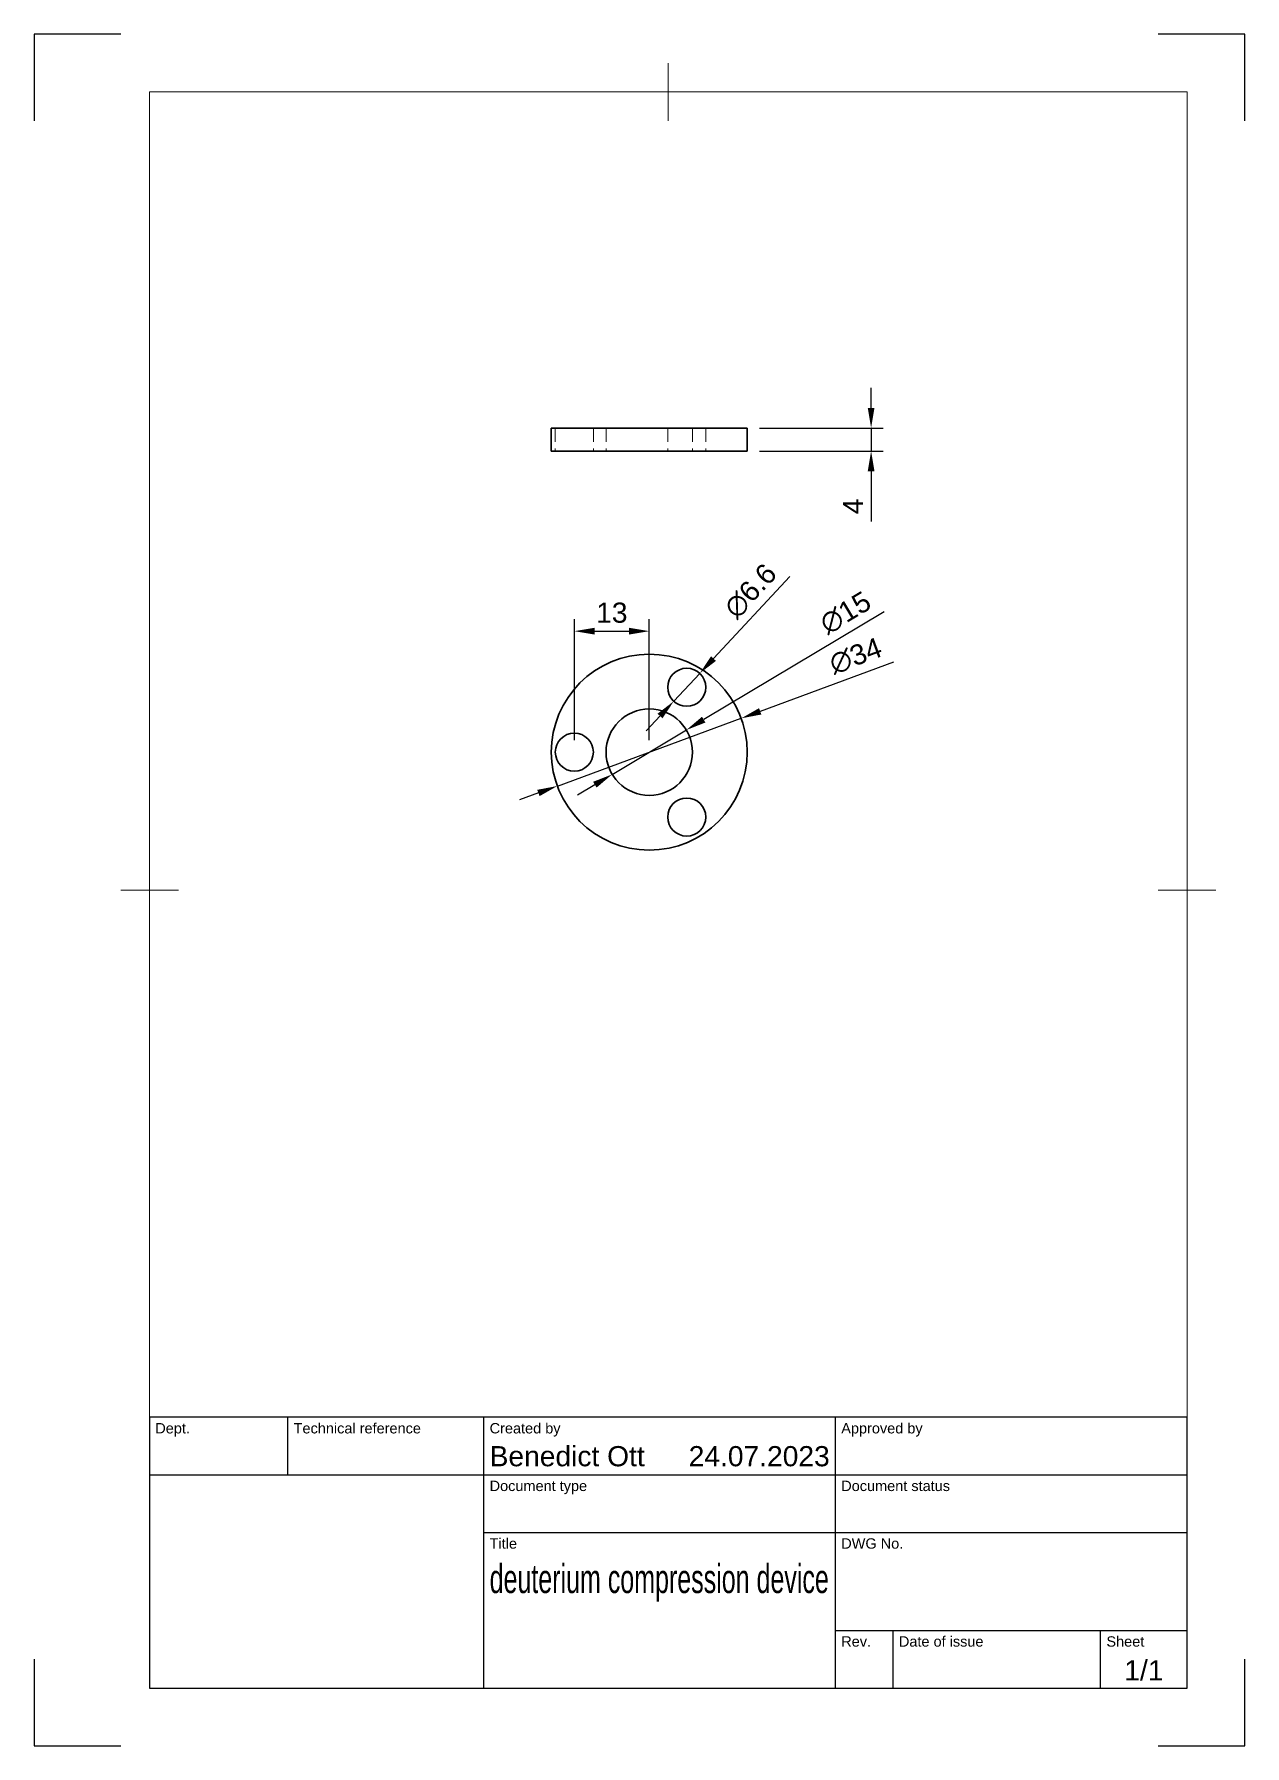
# Model space of a CAD drawing. Header units: millimetres. Extents: x 0 to 210, y 0 to 297.
import ezdxf
from ezdxf.enums import TextEntityAlignment as Align

# ---------------------------------------------------------------- set-up
doc = ezdxf.new("R2010")
doc.units = ezdxf.units.MM
doc.header["$LTSCALE"] = 0.75
doc.linetypes.add('HIDDEN2', pattern=[4.7625, 3.175, -1.5875])
for name, color, linetype, lineweight in [('BORDER', 7, 'Continuous', 18), ('FD_Dimensions', 7, 'Continuous', 18), ('Hidden', 7, 'HIDDEN2', 18), ('TITLEBLOCK', 7, 'Continuous', 25), ('Visible', 7, 'Continuous', 35)]:
    doc.layers.add(name, color=color, linetype=linetype, lineweight=lineweight)
doc.styles.add('FusionTitle', font='arial.ttf')
doc.styles.get("Standard").update_dxf_attribs({"font": 'arial.ttf'})
doc.dimstyles.new('Dim-ISO-25', dxfattribs={"dimtxt": 3.5, "dimasz": 3.5, "dimexe": 2.1, "dimexo": 2.1, "dimgap": 1.4, "dimtad": 1, "dimzin": 12, "dimdsep": 46, "dimtxsty": 'Standard', "dimcen": 0, "dimazin": 3, "dimtp": 0.1, "dimtm": 0.1, "dimtfac": 0.714286, "dimtmove": 0, "dimatfit": 3, "dimfxl": 1, "dimtzin": 12, "dimarcsym": 0})

# ---------------------------------------------------------------- blocks, each defined once
blk = doc.blocks.new('ISO_A4(P)_SHEET')
at = {"layer": 'BORDER'}
for p, q in [((110, 292), (110, 282)), ((200, 287), (20, 287)), ((20, 287), (20, 10)), ((200, 287), (200, 10)), ((15, 148.5), (25, 148.5)), ((205, 148.5), (195, 148.5)), ((20, 10), (200, 10))]:
    blk.add_line(p, q, dxfattribs=at)
at = {"layer": 'Defpoints'}
for p, q in [((15, 297), (0, 297)), ((0, 297), (0, 282)), ((210, 297), (195, 297)), ((210, 282), (210, 297)), ((0, 15), (0, 0)), ((210, 0), (210, 15)), ((0, 0), (15, 0)), ((195, 0), (210, 0))]:
    blk.add_line(p, q, dxfattribs=at)
blk = doc.blocks.new('ISO_TITLEBLOCK')
at = {"layer": 'TITLEBLOCK'}
for p, q in [((0, 47), (-180, 47)), ((-180, 47), (-180, 0)), ((-156, 37), (-156, 47)), ((-122, 0), (-122, 47)), ((-61, 0), (-61, 47)), ((0, 0), (0, 47)), ((-180, 37), (0, 37)), ((-122, 27), (0, 27)), ((-61, 10), (0, 10)), ((-51, 0), (-51, 10)), ((-15, 0), (-15, 10)), ((-180, 0), (0, 0))]:
    blk.add_line(p, q, dxfattribs=at)
at = {"layer": 'TITLEBLOCK', "style": 'FusionTitle'}
for s, p in [('Dept.', (-179, 46)), ('Technical reference', (-155, 46)), ('Created by', (-121, 46)), ('Approved by', (-60, 46)), ('Document type', (-121, 36)), ('Document status', (-60, 36)), ('Title', (-121, 26)), ('DWG No.', (-60, 26)), ('Rev.', (-60, 9)), ('Date of issue', (-50, 9)), ('Sheet', (-14, 9))]:
    blk.add_text(s, height=1.8, dxfattribs=at).set_placement(p, align=Align.TOP_LEFT)
for tag, height, p in [('DEPT', 3.5, (-179, 42)), ('TECHNICAL_REFERENCE', 3.5, (-155, 42)), ('CREATED_BY', 3.5, (-121, 42)), ('APPROVED_BY', 3.5, (-60, 42)), ('DOCUMENT_TYPE', 3.5, (-121, 32)), ('DOCUMENT_STATUS', 3.5, (-60, 32)), ('TITLE_1', 5, (-121, 21.5)), ('TITLE_2', 5, (-121, 14)), ('TITLE_3', 5, (-121, 6.5)), ('DATE_OF_ISSUE', 3.5, (-50, 5))]:
    blk.add_attdef(tag, text='', height=height, dxfattribs=at).set_placement(p, align=Align.TOP_LEFT)
for tag, p in [('CREATED_DATE', (-62, 42)), ('APPROVED_DATE', (-0.99, 42))]:
    blk.add_attdef(tag, text='', height=3.5, dxfattribs=at).set_placement(p, align=Align.TOP_RIGHT)
for tag, height, p in [('DRAWING_NUMBER', 5, (-30.5, 19.75)), ('REV', 3.5, (-56, 4.85)), ('SHEET', 3.5, (-7.5, 4.85))]:
    blk.add_attdef(tag, text='', height=height, dxfattribs=at).set_placement(p, align=Align.TOP_CENTER)
blk = doc.blocks.new('*D10')
at = {"layer": 'Defpoints', "color": 0, "transparency": 16777216}
for p in [(122.650892, 178.29336), (90.745864, 166.543073)]:
    blk.add_point(p, dxfattribs=at)
at = {"layer": 'FD_Dimensions', "color": 0, "lineweight": -2, "transparency": 16777216}
for p, q in [((149.077263, 188.025915), (125.935233, 179.502948)), ((90.745864, 166.543073), (122.650892, 178.29336)), ((87.461523, 165.333485), (84.177182, 164.123896))]:
    blk.add_line(p, q, dxfattribs=at)
at = {"layer": 'FD_Dimensions', "color": 0, "transparency": 16777216}
for points in [[(125.733634, 180.050339), (126.136831, 178.955558), (122.650892, 178.29336)], [(87.259925, 165.880875), (87.663121, 164.786094), (90.745864, 166.543073)]]:
    blk.add_solid(points, dxfattribs=at)
at = {"layer": 'FD_Dimensions', "color": 0, "transparency": 16777216, "insert": (142.495968, 189.10268), "char_height": 3.5, "attachment_point": 5, "rotation": 20.21824374}
blk.add_mtext('∅34', dxfattribs=at)
blk = doc.blocks.new('*D11')
at = {"layer": 'Defpoints', "color": 0, "transparency": 16777216}
for p in [(113.135192, 176.267557), (100.261564, 168.568876)]:
    blk.add_point(p, dxfattribs=at)
at = {"layer": 'FD_Dimensions', "color": 0, "lineweight": -2, "transparency": 16777216}
for p, q in [((147.418135, 196.769423), (116.139039, 178.063915)), ((100.261564, 168.568876), (113.135192, 176.267557)), ((97.257717, 166.772518), (94.25387, 164.976159))]:
    blk.add_line(p, q, dxfattribs=at)
at = {"layer": 'FD_Dimensions', "color": 0, "transparency": 16777216}
for points in [[(115.839646, 178.564557), (116.438432, 177.563274), (113.135192, 176.267557)], [(96.958324, 167.273159), (97.55711, 166.271876), (100.261564, 168.568876)]]:
    blk.add_solid(points, dxfattribs=at)
at = {"layer": 'FD_Dimensions', "color": 0, "transparency": 16777216, "insert": (140.733828, 196.599543), "char_height": 3.5, "attachment_point": 5, "rotation": 30.88022443}
blk.add_mtext('∅15', dxfattribs=at)
blk = doc.blocks.new('*D12')
at = {"layer": 'Defpoints', "color": 0, "transparency": 16777216}
for p in [(123.698378, 228.664386), (123.698378, 224.664386), (145.177971, 224.664386)]:
    blk.add_point(p, dxfattribs=at)
at = {"layer": 'FD_Dimensions', "color": 0, "lineweight": -2, "transparency": 16777216}
for p, q in [((145.177971, 232.164386), (145.177971, 235.664386)), ((125.798378, 228.664386), (147.277971, 228.664386)), ((145.177971, 228.664386), (145.177971, 224.664386)), ((125.798378, 224.664386), (147.277971, 224.664386)), ((145.177971, 221.164386), (145.177971, 212.443513))]:
    blk.add_line(p, q, dxfattribs=at)
at = {"layer": 'FD_Dimensions', "color": 0, "transparency": 16777216}
for points in [[(144.594638, 232.164386), (145.761305, 232.164386), (145.177971, 228.664386)], [(144.594638, 221.164386), (145.761305, 221.164386), (145.177971, 224.664386)]]:
    blk.add_solid(points, dxfattribs=at)
at = {"layer": 'FD_Dimensions', "color": 0, "transparency": 16777216, "insert": (142.027971, 215.053949), "char_height": 3.5, "attachment_point": 5, "rotation": 90}
blk.add_mtext('4', dxfattribs=at)
blk = doc.blocks.new('*D13')
at = {"layer": 'Defpoints', "color": 0, "transparency": 16777216}
for p in [(115.447734, 186.091168), (110.949022, 181.261926)]:
    blk.add_point(p, dxfattribs=at)
at = {"layer": 'FD_Dimensions', "color": 0, "lineweight": -2, "transparency": 16777216}
for p, q in [((131.094112, 202.887117), (117.833415, 188.65213)), ((110.949022, 181.261926), (115.447734, 186.091168)), ((108.56334, 178.700964), (106.177659, 176.140002))]:
    blk.add_line(p, q, dxfattribs=at)
at = {"layer": 'FD_Dimensions', "color": 0, "transparency": 16777216}
for points in [[(117.406588, 189.049743), (118.260242, 188.254516), (115.447734, 186.091168)], [(108.136514, 179.098577), (108.990167, 178.30335), (110.949022, 181.261926)]]:
    blk.add_solid(points, dxfattribs=at)
at = {"layer": 'FD_Dimensions', "color": 0, "transparency": 16777216, "insert": (124.267597, 200.378263), "char_height": 3.5, "attachment_point": 5, "rotation": 47.02937796}
blk.add_mtext('∅6.6', dxfattribs=at)
blk = doc.blocks.new('*D14')
at = {"layer": 'Defpoints', "color": 0, "transparency": 16777216}
for p in [(106.698378, 193.418217), (93.698378, 172.418217), (106.698378, 172.418217)]:
    blk.add_point(p, dxfattribs=at)
at = {"layer": 'FD_Dimensions', "color": 0, "lineweight": -2, "transparency": 16777216}
for p, q in [((93.698378, 174.518217), (93.698378, 195.518217)), ((97.198378, 193.418217), (103.198378, 193.418217)), ((106.698378, 174.518217), (106.698378, 195.518217))]:
    blk.add_line(p, q, dxfattribs=at)
at = {"layer": 'FD_Dimensions', "color": 0, "transparency": 16777216}
for points in [[(97.198378, 194.00155), (97.198378, 192.834883), (93.698378, 193.418217)], [(103.198378, 194.00155), (103.198378, 192.834883), (106.698378, 193.418217)]]:
    blk.add_solid(points, dxfattribs=at)
at = {"layer": 'FD_Dimensions', "color": 0, "transparency": 16777216, "insert": (100.198378, 196.606416), "char_height": 3.5, "attachment_point": 5}
blk.add_mtext('13', dxfattribs=at)

msp = doc.modelspace()

# ---------------------------------------------------------------- linework, layer by layer
at = {"layer": 'Hidden', "extrusion": (1, -2e-16, 0)}
for p, q in [((90.398378, 228.664386), (90.398378, 224.664386)), ((96.998378, 228.664386), (96.998378, 224.664386)), ((99.198378, 228.664386), (99.198378, 224.664386)), ((109.898378, 228.664386), (109.898378, 224.664386)), ((114.198378, 228.664386), (114.198378, 224.664386)), ((116.498378, 228.664386), (116.498378, 224.664386))]:
    msp.add_line(p, q, dxfattribs=at)
at = {"layer": 'Visible', "extrusion": (1, -2e-16, 0)}
for p, q in [((89.698378, 228.664386), (123.698378, 228.664386)), ((89.698378, 228.664386), (89.698378, 224.664386)), ((123.698378, 228.664386), (123.698378, 224.664386)), ((89.698378, 224.664386), (123.698378, 224.664386))]:
    msp.add_line(p, q, dxfattribs=at)
at = {"layer": 'Visible', "extrusion": (0, -2e-16, -1)}
for centre, radius in [((-106.698378, 172.418217), 17), ((-113.198378, 183.676547), 3.3), ((-106.698378, 172.418217), 7.5), ((-93.698378, 172.418217), 3.3), ((-113.198378, 161.159886), 3.3)]:
    msp.add_circle(centre, radius, dxfattribs=at)

# ---------------------------------------------------------------- block references
at = {"layer": 'BORDER'}
msp.add_blockref('ISO_A4(P)_SHEET', (0, 0), dxfattribs=at)
at = {"layer": 'TITLEBLOCK'}
ref = msp.add_blockref('ISO_TITLEBLOCK', (200, 10), dxfattribs=at)
ref.add_attrib('CREATED_DATE', '24.07.2023', dxfattribs={"height": 3.5, "style": 'FusionTitle'}).set_placement((138, 52), align=Align.TOP_RIGHT)
ref.add_attrib('SHEET', '1/1', dxfattribs={"height": 3.5, "style": 'FusionTitle'}).set_placement((192.5, 14.85), align=Align.TOP_CENTER)
ref.add_attrib('TITLE_1', 'deuterium compression device', dxfattribs={"height": 5, "style": 'FusionTitle', "width": 0.621245}).set_placement((79, 31.5), align=Align.TOP_LEFT)
ref.add_attrib('CREATED_BY', 'Benedict Ott', dxfattribs={"height": 3.5, "style": 'FusionTitle'}).set_placement((79, 52), align=Align.TOP_LEFT)

# ---------------------------------------------------------------- dimensions: what is measured, and where the dimension line sits
at = {"layer": 'FD_Dimensions'}
dim = msp.add_linear_dim(base=(145.177971, 224.664386), p1=(123.698378, 228.664386), p2=(123.698378, 224.664386), angle=90, dimstyle='Dim-ISO-25', override={"dimlfac": 1, "dimclrd": 0, "dimclre": 0}, dxfattribs=at)
dim.commit()
dim.dimension.update_dxf_attribs({"geometry": '*D12', "text_midpoint": (142.027971, 215.053949)})
for p1, p2, picture, middle in [((110.949022, 181.261926), (115.447734, 186.091168), '*D13', (126.671163, 198.139205)), ((100.261564, 168.568876), (113.135192, 176.267557), '*D11', (142.419783, 193.780312)), ((90.745864, 166.543073), (122.650892, 178.29336), '*D10', (143.631216, 186.020193))]:
    dim = msp.add_diameter_dim_2p(p1=p1, p2=p2, dimstyle='Dim-ISO-25', override={"dimlfac": 1}, dxfattribs=at)
    dim.commit()
    dim.dimension.update_dxf_attribs({"geometry": picture, "text_midpoint": middle, "dimtype": 163})
dim = msp.add_aligned_dim(p1=(93.698378, 172.418217), p2=(106.698378, 172.418217), distance=21, dimstyle='Dim-ISO-25', override={"dimlfac": 1, "dimclrd": 0, "dimclre": 0}, dxfattribs=at)
dim.commit()
dim.dimension.update_dxf_attribs({"geometry": '*D14', "text_midpoint": (100.198378, 196.606416)})

doc.saveas('drawing.dxf')
